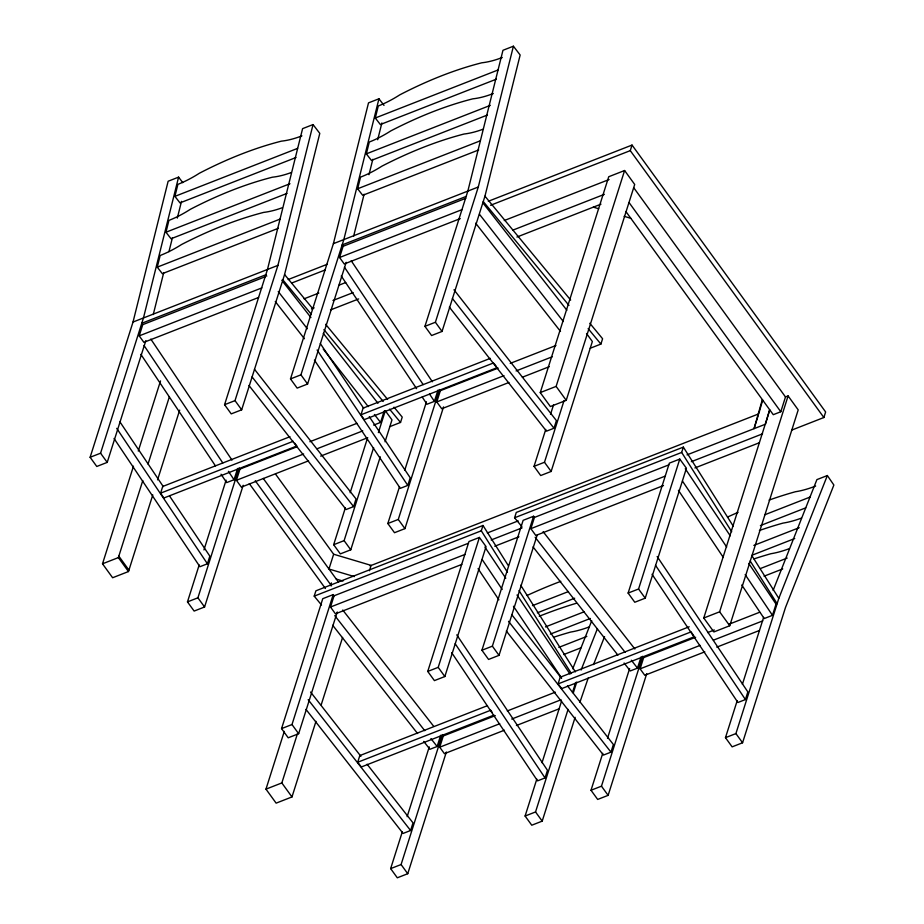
<?xml version="1.0" encoding="UTF-8"?>
<svg xmlns="http://www.w3.org/2000/svg" width="924" height="924" viewBox="0 0 924 924"><rect width="100%" height="100%" fill="white"/><g stroke="black" fill="none" stroke-linecap="round" stroke-linejoin="round"><path stroke-width="1.39" d="M145.83 340.667L107.219 462.381L96.777 466.47L90.125 457.288L133.021 322.037L168.145 181.231L178.586 177.142L182.802 182.652M178.586 177.142L143.463 317.948L100.566 453.199L90.125 457.288M278.343 228.297L162.335 273.666L157.265 267.14L160.164 255.498A71.783 34.627 -37.9 0 0 181.601 244.49A275.317 132.813 -37.9 0 1 263.675 212.393A75.26 36.313 -37.9 0 0 282.374 207.692M287.052 193.382L171.044 238.75L165.974 232.224L168.919 220.397A69.681 33.611 -37.9 0 0 190.379 209.298A266.817 128.725 -37.9 0 1 272.453 177.189A73.042 35.239 -37.9 0 0 291.129 172.58M296.003 157.519L179.995 202.899L174.913 196.362L177.905 184.35A69.681 33.611 -37.9 0 0 199.365 173.25A266.817 128.725 -37.9 0 1 281.45 141.141A73.042 35.239 -37.9 0 0 301.917 135.851M153.257 314.553L163.721 272.626M168.953 251.651L172.442 237.676M177.316 218.11L181.497 201.34M224.567 404.7L235.008 400.623L277.916 265.373L313.04 124.567L302.598 128.644L267.475 269.45L224.567 404.7L231.231 413.883L241.672 409.806L284.58 274.555L319.785 133.379L313.04 124.567M346.2 262.312L307.588 384.026L297.147 388.103L290.494 378.921L333.391 243.67L368.514 102.864L378.956 98.787L384.014 105.394M378.956 98.787L343.832 239.593L300.935 374.844L290.494 378.921M478.713 149.942L362.705 195.31L357.634 188.773L360.533 177.142A71.783 34.627 -37.9 0 0 381.97 166.135A275.317 132.813 -37.9 0 1 464.044 134.026A75.26 36.313 -37.9 0 0 482.744 129.325M487.422 115.026L371.413 160.395L366.343 153.858L369.288 142.03A69.681 33.611 -37.9 0 0 390.748 130.931A266.817 128.725 -37.9 0 1 472.822 98.833A73.042 35.239 -37.9 0 0 493.301 93.532M496.373 79.164L380.365 124.532L375.283 118.006L378.274 105.983A69.681 33.611 -37.9 0 0 399.734 94.883A266.817 128.725 -37.9 0 1 481.82 62.786A73.042 35.239 -37.9 0 0 502.286 57.484M353.638 236.198L364.091 194.259M368.976 174.694L372.811 159.321M377.685 139.743L381.878 122.973M424.936 326.345L435.389 322.257L478.286 187.006L513.409 46.2L502.968 50.289L467.844 191.095L424.936 326.345L431.6 335.528L442.042 331.439L484.95 196.188L520.154 55.013L513.409 46.2M762.335 399.607L754.042 428.667L758.315 415.211M762.681 400.034L758.731 413.871L370.085 565.869M769.623 409.667L765.476 424.197L687.029 454.874M258.558 297.493L143.89 342.342L139.201 335.874L142.758 324.647L265.431 276.669M152.795 494.894L128.482 571.54L112.624 577.743L102.506 563.802L133.483 466.17M138.277 451.051L160.522 380.931M102.506 563.802L118.364 557.599L142.804 480.561M148.036 464.067L169.404 396.708M157.565 479.856L179.683 410.117M294.675 443.173L296.881 445.992L163.848 498.013L160.603 493.162L162.716 486.474L289.974 436.706M243.185 485.273L204.574 606.987L194.132 611.064L187.468 601.894L199.18 564.968M203.95 549.919L226.08 480.18M114.045 438.473L199.919 566.712L207.415 563.779L209.84 556.144L169.716 496.223M221.032 474.22L226.646 482.605L234.038 479.718L237.607 468.48M187.468 601.894L197.909 597.805L239.12 467.891L239.986 469.069L236.417 480.295L241.36 487.121L308.57 460.833M460.267 218.607L344.259 263.975L339.57 257.507L343.127 246.281L465.8 198.302M497.251 367.625L364.218 419.658L360.972 414.795L363.086 408.119L490.344 358.35M321.506 604.989L314.206 596.142L315.904 590.817L482.986 525.467L508.385 565.719M380.272 456.814L350.774 549.803L340.332 553.892L333.668 544.71L345.38 507.784M350.15 492.746L367.509 438.045M275.502 474.058L333.645 554.227L328.956 569.022L354.377 576.588M337.26 612L298.648 733.714L288.207 737.791L281.554 728.609L322.765 598.694L333.206 594.606L334.061 595.795L330.503 607.022L335.447 613.836L461.792 564.425M248.972 385.47L346.119 509.528L353.615 506.595L356.04 498.96L254.481 369.265M373.654 425.109L380.584 422.407L384.141 411.168L385.32 410.706L391.984 419.889L385.042 441.776M333.668 544.71L344.109 540.632L373.608 447.632M378.378 432.594L385.32 410.706M315.973 721.321L291.984 796.938L276.126 803.141L265.973 789.142L284.292 731.392M330.526 585.643L331.393 582.894M281.554 728.609L291.996 724.531L333.206 594.606M265.973 789.142L281.832 782.94L297.447 733.702M389.847 426.622L400.531 422.441L402.229 417.105L394.017 407.161M321.206 704.816L342.585 637.444M369.404 570.766L371.102 565.384L333.645 554.227M443.555 406.907L404.943 528.62L394.502 532.709L387.837 523.527L399.549 486.602M404.758 470.189L426.449 401.813M314.414 360.117L400.288 488.346L407.796 485.412L410.21 477.777L369.277 416.655M422.199 397.054L427.015 404.238L434.407 401.351L437.976 390.124M387.837 523.527L398.279 519.438L439.501 389.524L440.355 390.702L436.786 401.94L441.741 408.755L508.939 382.478M493.982 715.095L361.365 766.966L357.692 762.265L359.817 755.589L487.468 705.659M427.743 671.436L468.965 541.522L479.406 537.433L486.059 546.615L444.848 676.53L434.407 680.618L427.743 671.436L438.195 667.347L479.406 537.433M507.472 572.268L481.3 530.803L482.986 525.467M540.263 392.596L608.743 176.727L624.601 170.524L634.707 184.465L566.227 400.335L550.369 406.537L540.263 392.596L556.121 386.394L624.601 170.524M446.361 752.009L407.75 873.711L397.308 877.8L390.644 868.618L402.356 831.692M407.137 816.654L429.256 746.904M305.959 709.378L403.095 833.436L410.603 830.503L413.016 822.868L367.094 764.229M423.735 741.406L429.926 749.295L437.121 746.488L440.679 735.25M390.644 868.618L401.085 864.541L442.307 734.615L443.289 735.978L439.72 747.204L444.421 753.672L504.423 730.203M490.563 205.267L630.272 150.635L632.039 145.068L825.629 411.965L823.873 417.521L791.625 430.134M521.875 526.622L514.576 517.787L516.273 512.45L683.356 447.112L733.39 526.38M586.532 333.495L592.353 341.534L551.143 471.448L540.702 475.537L534.037 466.354L545.749 429.429M550.519 414.379L553.557 404.816M537.202 535.008L499.018 655.347L488.577 659.436L481.924 650.253L523.134 520.327L533.575 516.25L534.43 517.428L530.873 528.655L535.816 535.481L663.501 485.539M449.341 307.114L546.488 431.173L553.984 428.239L556.41 420.605L453.973 289.778M534.037 466.354L544.479 462.266L564.01 400.727M481.924 650.253L492.365 646.165L533.575 516.25M590.217 348.256L600.9 344.075L602.598 338.75L589.824 323.273M558.061 683.91L691.094 631.877L694.351 636.74L561.734 688.599L558.061 683.91L560.187 677.223L689.189 626.772M575.132 717.313L542.203 821.136L531.762 825.213L525.098 816.042L536.809 779.117M542.018 762.704L561.538 701.166M451.674 652.633L537.549 780.861L545.044 777.927L547.47 770.293L456.779 634.869M572.499 692.446L575.664 682.466M525.098 816.042L535.539 811.953L568.075 709.389M573.284 692.977L576.749 682.039M579.902 702.275L588.265 677.893M628.124 593.069L669.334 463.155L679.775 459.078L686.428 468.249L645.218 598.174L634.776 602.252L628.124 593.069L638.565 588.992L679.775 459.078M731.704 531.716L681.669 452.437L683.356 447.112M646.731 673.642L608.119 795.356L597.678 799.433L591.014 790.263L602.737 753.337M607.507 738.288L629.625 668.549M624.104 663.039L630.295 670.939L637.491 668.121L641.048 656.895M506.329 631.023L603.464 755.081L610.972 752.148L613.386 744.513L567.475 685.862M591.014 790.263L601.466 786.174L642.677 656.259L643.658 657.611L640.101 668.849L644.79 675.305L704.793 651.847M625.952 211.608L773.273 414.691L780.803 411.746L785.492 396.95L788.103 395.934L798.209 409.875L729.741 625.744L713.882 631.947L703.765 618.006L769.68 410.198M703.765 618.006L719.623 611.804L788.103 395.934M773.122 590.413L816.908 479.614L827.35 475.537L833.875 485.031L785.481 607.518L742.573 742.769L732.131 746.858L725.467 737.675L737.179 700.75M742.388 684.337L763.64 617.336M652.044 574.266L737.918 702.494L745.425 699.56L747.839 691.926L657.149 556.502M741.764 584.996L764.206 618.56L772.476 615.326L776.033 604.1L777.13 603.672L750.184 560.984M725.467 737.675L735.908 733.587L778.817 598.348L827.35 475.537M572.753 668.78L591.741 620.72M581.081 670.027L597.435 628.643M593.52 664.587L604.573 636.624M174.913 196.362L297.586 148.383M375.283 118.006L497.955 70.028M165.974 232.224L289.974 183.726M366.343 153.858L490.344 105.359M157.265 267.14L279.937 219.161M357.634 188.773L480.307 140.806M133.021 322.037L277.916 265.373M333.391 243.67L478.286 187.006M466.158 196.431L342.146 244.918L343.127 246.281M139.201 335.874L261.873 287.895M339.57 257.507L462.243 209.54M281.797 280.307L282.883 279.88L311.157 314.137M288.149 279.556L327.108 264.322M488.299 201.282L632.039 145.068M291.753 283.021L325.34 269.889M304.065 298.833L318.838 293.047M338.993 285.17L345.715 282.536M504.261 220.536L609.066 179.545M311.457 308.893L314.148 307.842M332.963 300.485L353.118 292.608M513.005 230.076L604.365 194.34M330.503 309.944L358.662 298.926M516.92 237.041L600.981 204.158M160.603 493.162L293.208 441.291M360.972 414.795L493.578 362.936M239.986 469.069L296.431 446.985M309.875 441.73L356.918 423.331M440.355 390.702L498.151 368.099M510.244 363.375L555.948 345.495M236.417 480.295L303.626 454.019M317.071 448.764L362.762 430.884M436.786 401.94L503.996 375.652M516.089 370.928L552.379 356.733M320.674 456.109L367.717 437.71M522.383 377.211L549.26 366.701M314.206 596.142L481.3 530.803M514.576 517.787L681.669 452.437M487.341 532.963L518.168 520.905M334.061 595.795L468.468 543.22M534.43 517.428L668.849 464.864M491.152 539.974L522.06 527.881M691.348 461.677L762.566 433.83M330.503 607.022L464.911 554.458M530.873 528.655L665.28 476.091M494.756 546.234L518.93 536.775M694.906 467.948L759.389 442.735M532.478 605.624L568.479 591.545M764.853 514.749L810.186 497.02M537.352 612.808L574.682 598.209M760.383 525.583L805.728 507.853M545.483 626.911L584.153 611.792M753.857 545.426L799.191 527.685M550.357 634.095L590.355 618.456M752.067 555.22L794.732 538.53M558.824 647.378L586.821 636.428M760.521 568.491L787.19 558.061M563.686 654.562L581.023 647.793M764.056 576.206L782.732 568.907M357.692 762.265L490.725 710.244L492.03 712.185M443.289 735.978L495.287 715.638M507.288 710.949L555.289 692.168M643.658 657.611L695.656 637.271M707.669 632.582L714.333 629.972M729.001 624.243L759.667 612.242M439.72 747.204L499.734 723.735M511.734 719.045L561.064 699.757M640.101 668.849L700.103 645.379M713.432 640.159L762.774 620.87M516.424 725.513L559.089 708.824M716.793 647.146L759.459 630.468M593.358 207.149L598.706 208.743M624.127 216.32L630.815 218.307M336.244 579.071L342.943 581.069M484.95 196.188L570.674 300.069M483.252 201.524L568.988 305.405M588.138 328.609L600.9 344.075M284.58 274.555L312.843 308.812M325.618 324.278L387.63 399.422M323.92 329.614L383.206 401.443M389.593 409.182L400.531 422.441M483.044 203.072L566.874 310.245M479.487 214.31L563.305 321.483M475.641 223.181L560.498 331.416M452.437 298.533L553.984 428.239M494.317 363.871L496.523 366.689M543.127 531.67L634.869 648.995M535.146 537.26L625.132 652.332M631.311 660.221L637.491 668.121M533.056 546.916L617.913 655.151M282.675 281.439L310.914 317.533M323.261 333.333L377.974 403.28M278.228 291.545L307.346 328.771M323.227 349.076L368.226 406.606M374.405 414.506L380.584 422.407M275.271 301.536L304.435 338.75M511.838 614.806L561.284 677.962M508.535 621.321L610.972 752.148M252.067 376.9L353.615 506.595M342.746 610.025L433.622 726.229M334.777 615.615L424.763 730.688M430.942 738.588L437.121 746.488M332.686 625.271L417.544 733.517M310.579 692.041L360.914 756.329M308.154 699.676L410.603 830.503M630.272 150.635L823.873 417.521M633.795 187.826L785.492 396.95M629.105 202.622L780.803 411.746M556.121 386.394L566.227 400.335M719.623 611.804L729.741 625.744M638.565 588.992L645.218 598.174M544.479 462.266L551.143 471.448M735.908 733.587L742.573 742.769M435.389 322.257L442.042 331.439M266.77 276.149L265.777 274.786L141.776 323.284L142.758 324.647M601.466 786.174L608.119 795.356M300.935 374.844L307.588 384.026M492.365 646.165L499.018 655.347M398.279 519.438L404.943 528.62M438.195 667.347L444.848 676.53M344.109 540.632L350.774 549.803M535.539 811.953L542.203 821.136M235.008 400.623L241.672 409.806M263.225 478.401L338.438 582.085M255.267 480.757L331.52 585.874M249.318 483.633L325.41 588.519M401.085 864.541L407.75 873.711M100.566 453.199L107.219 462.381M291.996 724.531L298.648 733.714M197.909 597.805L204.574 606.987M118.826 556.167L128.933 570.108M118.364 557.599L128.482 571.54M281.832 782.94L291.984 796.938M685.261 468.711L730.249 535.804M748.717 563.363L776.033 604.1M682.501 481.138L726.68 547.043M745.16 574.601L772.476 615.326M351.201 260.73L432.351 381.739M344.421 267.163L423.157 384.58M429.591 394.167L434.407 401.351M484.881 547.077L505.774 578.228M517.024 594.998L570.039 674.081M482.132 559.505L502.206 589.454M513.455 606.236L561.653 678.124M150.831 339.096L231.982 460.094M144.052 345.53L222.788 462.936M228.413 471.332L234.038 479.718M678.412 490.298L723.319 557.426M655.532 565.338L745.425 699.56M341.233 275.976L416.597 388.658M478.043 568.664L498.891 599.826M320.328 343.555L363.663 408.269M317.105 349.988L407.796 485.412M455.162 643.705L545.044 777.927M140.864 354.342L215.419 465.823M119.958 421.922L163.294 486.636M116.724 428.355L207.415 563.779M751.87 555.659L778.817 598.348M520.709 585.227L575.363 671.829M519.011 590.563L571.367 673.504M801.466 518.087A73.042 28.725 -34.1 0 1 783.067 523.088A266.817 104.909 -34.1 0 0 759.401 530.491M815.649 486.047A73.042 28.725 -34.1 0 1 795.46 491.73A266.817 104.909 -34.1 0 0 769.091 500.08M727.546 517.059A266.817 104.909 -34.1 0 1 738.091 512.335M789.396 548.625A75.26 29.591 -34.1 0 1 770.974 553.707A275.317 108.247 -34.1 0 0 753.949 558.916M539.246 616.25A266.817 104.909 -34.1 0 1 576.241 603.303M589.027 626.992A75.26 29.591 -34.1 0 1 570.605 632.074A275.317 108.247 -34.1 0 0 553.58 637.271M527.177 595.426A266.817 104.909 -34.1 0 1 560.799 581.335"/></g></svg>
